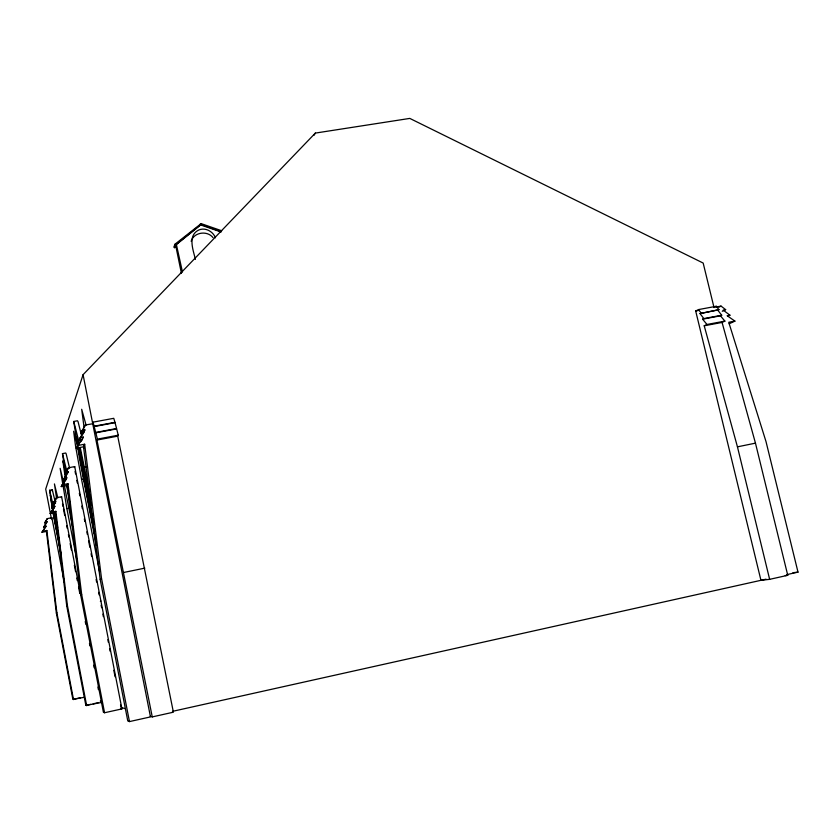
<?xml version="1.0" encoding="UTF-8"?>
<svg xmlns="http://www.w3.org/2000/svg" width="840" height="840" viewBox="0 0 840 840"><rect width="100%" height="100%" fill="white"/><g stroke="black" fill="none" stroke-linecap="round" stroke-linejoin="round"><path stroke-width="1.26" d="M714.032 307.587L703.175 263.057L409.794 118.409L315.357 133.088L83.076 374.693L45.707 489.08L51.398 518.679M181.398 273.262L175.854 246.267L176.757 244.241L200.666 224.931L201.159 223.629L221.708 230.759M45.224 521.976L47.019 521.619L46.599 522.659L44.814 523.005L47.25 518.637L51.88 517.734L64.281 582.162M81.953 430.406L84.882 429.86L83.758 432.611L80.861 433.156L85.249 425.03L92.726 423.749M43.985 526.46L46.001 526.061L45.591 527.058L43.586 527.457L47.019 521.619M52.038 508.032L52.563 506.719L54.884 506.268L54.338 507.581L52.038 508.032L55.482 502.53L53.434 502.929L56.312 497.763L61.614 496.734L103.415 712.288L104.559 712.74L121.926 708.908L74.718 466.589L68.471 467.775L64.995 474.117L67.389 473.666L68.166 471.786L65.74 472.248M47.25 518.637L44.814 523.005M79.968 437.661L83.255 437.052L82.142 439.719L78.886 440.328L84.882 429.86M85.249 425.03L84.115 427.833L81.68 409.28L86.121 425.208M42.389 531.342L46.851 530.46L46.431 531.437L42 532.308L46.001 526.061M64.082 478.275L66.812 477.75L66.045 479.577L63.346 480.092L68.166 471.786M77.395 445.578L84.662 444.213L83.528 446.806L76.346 448.161L83.255 437.052M68.471 467.775L64.995 474.117M50.746 512.316L55.86 511.319L55.304 512.589L50.221 513.587L54.884 506.268M61.95 484.848L67.967 483.693L67.19 485.457L61.226 486.602L66.812 477.75M191.153 241.29C193.83 232.103 207.365 230.265 213.035 237.657M51.419 518.794L51.88 517.734M92.61 423.203L93.061 422.153L113.757 418.31L114.975 422.32L118.261 435.194L117.716 436.149L173.397 712.194L152.25 716.909L150.276 716.31M61.257 497.564L61.614 496.734M74.308 467.502L74.718 466.589M152.25 716.909L96.957 440.055L97.409 439.11L93.061 422.153M201.159 223.629L175.14 244.083L173.849 246.981L174.447 247.684L176.442 246.067M174.447 247.684L175.739 244.776L200.886 224.469L221.424 231.599M200.067 224.228L200.886 224.469M53.434 502.929L55.745 499.149M80.861 433.156L83.465 428.904M313.992 135.314L315.357 133.088M63.346 480.092L66.717 474.737M52.563 506.719L56.049 501.175L53.98 501.575M43.586 527.457L46.599 522.659M78.886 440.328L80.976 437.02M82.362 434.816L83.758 432.611M42 532.308L45.591 527.058M61.226 486.602L66.045 479.577M50.221 513.587L54.338 507.581M76.346 448.161L78.519 444.99M80.692 441.83L82.142 439.719M84.011 697.347L72.891 699.405L56.354 613.022L56.858 612.633L46.851 530.46M83.076 374.693L150.476 716.909L129.465 721.591L127.775 720.941L100.17 579.4L101.504 578.351L84.662 444.213M67.967 483.693L81.711 594.678L80.797 595.381L67.19 485.457M100.475 702.198L101.42 702.492L85.859 705.411L66.77 606.154L67.431 605.65L55.86 511.319M100.37 601.314L100.905 601.01M724.889 321.111L706.976 324.471L702.607 319.179L720.457 315.83L724.889 321.111L722.064 322.434L755.465 443.153L787.752 575.305L769.639 579.337L760.946 580.314L695.688 311L698.513 309.582L716.31 306.274L718.956 309.708L700.014 313.582L703.857 318.57L721.728 315.221L717.832 310.264M700.014 313.582L718.956 309.708M714.389 307.23L716.31 306.274M718.799 307.209L721.056 306.106L725.655 309.645L722.264 311.294M702.607 319.179L703.857 318.57M720.457 315.83L721.728 315.221M769.639 579.337L737.447 446.838L704.214 325.794L706.976 324.471M727.671 316.281L729.95 315.2L723.167 310.107L725.655 309.645M729.194 323.768L734.927 321.111L727.146 315.725L729.95 315.2M172.452 711.365L766.07 579.17M786.513 574.686L798 572.124L766.028 441.661L728.752 322.276L734.927 321.111M85.859 705.411L90.731 704.34M93.167 703.804L98.039 702.734M74.172 699.122L80.535 697.736M123.816 572.45L144.816 568.145M737.447 446.838L755.465 443.153M60.039 547.501L54.023 511.77M76.766 559.671L66.885 508.641L68.88 508.253M99.582 571.778L81.553 479.378L83.916 478.926M95.319 537.747L84 479.808L84.924 479.63L79.128 447.626M52.846 510.783L49.602 490.277L52.29 489.752L55.556 503.255M80.314 447.836L84.284 467.082L86.803 466.599M65.762 475.692L62.465 453.632L65.709 453.012L66.171 453.852L69.605 468.216M95.739 432.421L116.54 428.526M95.54 432.863L116.298 428.978M97.409 439.11L118.261 435.194M96.957 440.055L117.716 436.149M704.214 325.794L722.064 322.434M96.296 545.055L79.58 458.934L73.742 421.47L77.48 420.777L78.046 421.659L81.68 436.107M715.9 307.062L721.056 306.106M695.688 311L698.229 310.527M94.227 426.185L114.975 422.32M94.048 426.594L114.765 422.73M792.928 572.723L798 572.124M785.222 575.589L787.752 575.305M100.264 701.075L101.199 701.358M121.664 707.595L125.317 708.708M120.603 708.498L121.926 708.908M200.666 224.931L220.952 231.987M176.159 243.537L182.48 272.044M175.14 244.083L175.739 244.776M175.256 245.574L175.854 246.267M698.513 309.582L701.117 313.036M73.742 421.47L79.233 442.733M215.492 237.794C212.982 231.452 205.338 227.126 198.786 230.003C187.268 235.536 193.368 250.289 195.384 259.413M62.465 453.632L66.843 471.209M49.602 490.277L53.33 506.09M50.652 495.947L50.316 495.18L52.616 510.321M64.207 465.14L62.843 460.866L65.184 477.225M66.255 471.24L65.09 467.281L66.297 476.038M78.739 444.003L76.787 437.157L77.837 445.568M64.48 466.316L65.026 468.668M77.637 446.04L73.647 431.267L75.537 445.998L81.553 479.378M78.141 448.308L78.645 450.576M53.413 508.305L51.765 501.596L53.13 510.657M79.58 447.615L91.14 504.756M57.813 497.826L54.432 483.913L56.648 498.855M83.822 445.851L84.367 448.403M54.159 511.781L57.466 528.171M54.548 512.053L56.648 522.553M84.284 467.082L90.269 497.721M84.924 479.63L93.734 524.696M101.504 578.351L129.465 721.591M75.064 471.366L75.569 473.939M76.818 480.375L77.322 482.947M79.328 493.238L79.821 495.81M81.827 506.1L82.331 508.673M84.336 518.973L84.84 521.545M86.846 531.836L87.339 534.408M88.599 540.845L89.849 547.281M91.098 553.707L91.602 556.279M96.117 579.442L96.611 582.015M98.616 592.305L99.12 594.877M101.126 605.147L101.619 607.708M102.868 614.093L103.362 616.654M107.846 639.66L108.339 642.212M109.589 648.606L110.082 651.158M113.82 670.331L115.059 676.725M120.54 704.844L121.034 707.406M72.66 527.394L64.418 485.846L60.134 468.3L66.885 508.641M81.711 594.678L104.559 712.74M62.486 503.947L62.99 506.499M63.483 509.061L64.712 515.445M66.696 525.662L67.19 528.224M68.418 534.607L68.912 537.159M70.151 543.553L71.389 549.938M74.351 565.268L75.59 571.662M76.818 578.046L77.311 580.598M78.55 586.992L79.79 593.376M85.239 621.537L85.733 624.11M89.46 643.377L89.954 645.95M93.681 665.217L94.185 667.79M97.902 687.057L98.406 689.63M56.879 523.719L57.614 527.531M57.907 530.439L58.401 533.001M57.74 531.951L58.233 534.513M58.727 537.086L59.22 539.658M60.9 553.172L53.288 513.219M60.91 554.316L53.025 512.673M67.431 605.65L86.677 705.736M56.858 612.633L73.521 699.636M84 479.808L78.194 447.804M68.082 488.471L68.555 490.959M69.836 502.761L66.465 484.544M57.068 532.077L53.351 511.896M52.689 503.706L53.004 505.754M66.181 469.896L66.538 472.406M77.952 439.877L78.404 443.163M83.528 446.806L100.17 579.4M55.304 512.589L66.77 606.154M46.431 531.437L56.354 613.022M52.29 489.752L52.385 491.243"/></g></svg>
